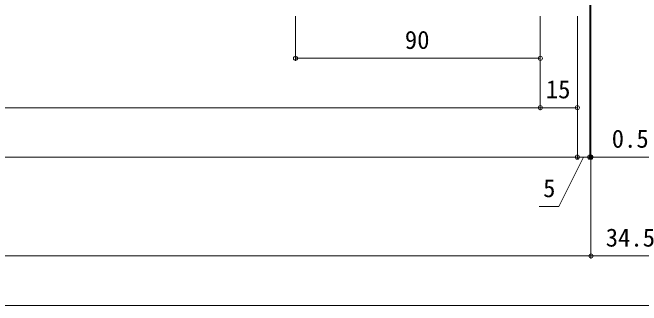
# Model space of a CAD drawing. Units: millimetres, scale not verified. Extents: x -1682 to -296, y -1188 to 1056.
# Drawn here: x -679.1 to -424.6, y -388.5 to -270 of the extents above; entities that cross this region are included whole.
import ezdxf
from ezdxf.enums import TextEntityAlignment as Align

# ---------------------------------------------------------------- set-up
doc = ezdxf.new("R2010")
doc.units = ezdxf.units.MM
doc.header["$LTSCALE"] = 4
doc.layers.add('0-6_YKK_D', color=6, linetype='Continuous', lineweight=9)
doc.styles.add('ＭＳ ゴシック', font='')
doc.styles.get('ＭＳ ゴシック').set_extended_font_data('MS Gothic')

msp = doc.modelspace()

# ---------------------------------------------------------------- linework, layer by layer
at = {"layer": '0-6_YKK_D'}
for p, q in [((-445.519, -216.514), (-445.519, -329.515)), ((-445.019, -216.514), (-445.019, -369.515)), ((-445.019, -216.514), (-445.019, -329.515)), ((-564.579, -271.515), (-564.579, -289.515)), ((-465.519, -271.515), (-465.519, -309.515)), ((-465.519, -271.515), (-465.519, -309.515)), ((-465.519, -271.515), (-465.519, -289.515)), ((-450.519, -271.515), (-450.519, -329.515)), ((-450.519, -271.515), (-450.519, -329.515)), ((-450.519, -271.515), (-450.519, -309.515)), ((-445.519, -271.515), (-445.519, -329.515)), ((-445.019, -271.515), (-445.019, -369.515)), ((-564.579, -288.515), (-465.519, -288.515)), ((-1079.519, -308.515), (-465.519, -308.515)), ((-465.519, -308.515), (-450.519, -308.515)), ((-1094.519, -328.515), (-450.519, -328.515)), ((-448.019, -328.515), (-457.997, -348.515)), ((-450.519, -328.515), (-445.519, -328.515)), ((-445.519, -328.515), (-448.919, -328.515)), ((-457.997, -348.515), (-465.997, -348.515)), ((-1100.019, -368.515), (-445.019, -368.515)), ((-445.019, -368.515), (-410.519, -368.515)), ((-1130.519, -388.515), (-417.519, -388.515))]:
    msp.add_line(p, q, dxfattribs=at)
msp.add_lwpolyline([(-445.519, -328.515), (-445.019, -328.515), (-418.219, -328.515)], dxfattribs=at)
for centre in [(-564.579, -288.515), (-465.519, -288.515), (-465.519, -308.515), (-465.519, -308.515), (-450.519, -308.515), (-450.519, -328.515), (-450.519, -328.515), (-445.519, -328.515), (-445.519, -328.515), (-445.019, -328.515), (-445.019, -368.515), (-445.019, -368.515)]:
    msp.add_circle(centre, 0.85, dxfattribs=at)

# ---------------------------------------------------------------- texts
at = {"layer": '0-6_YKK_D', "color": 4, "style": 'ＭＳ ゴシック'}
for s, p in [('90', (-520.329, -286.915)), ('15', (-463.299, -306.915)), ('0.5', (-436.619, -326.915)), ('5', (-464.397, -346.915)), ('34.5', (-439.049, -366.915))]:
    msp.add_text(s, height=7.331, dxfattribs=at).set_placement(p, align=Align.BOTTOM_LEFT)

doc.saveas('drawing.dxf')
